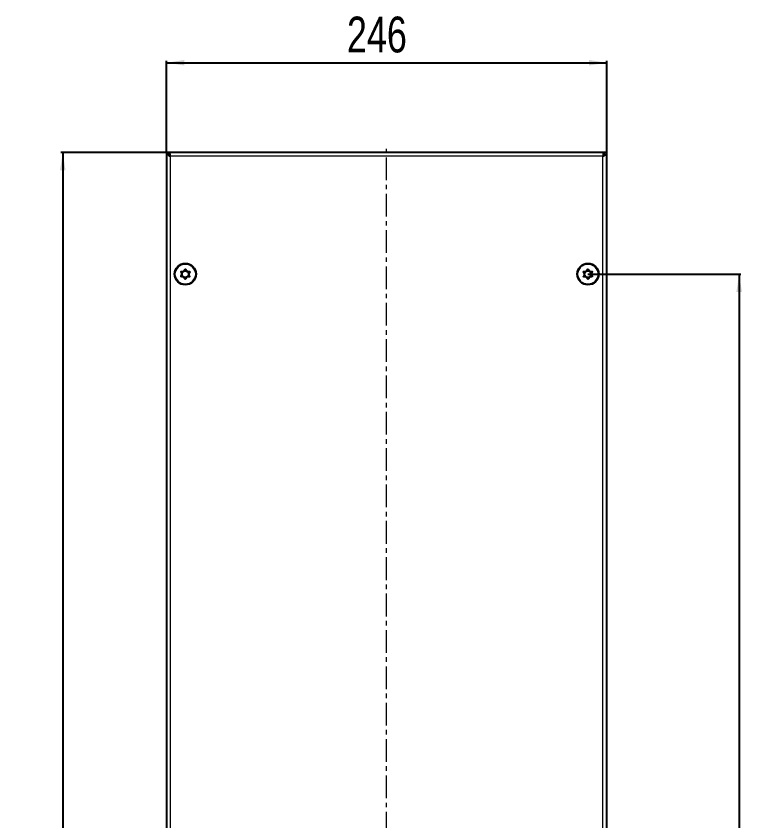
# Model space of a CAD drawing. Header units: millimetres. Extents: x 275 to 1191, y -693 to 1285.
# Drawn here: x 275 to 680.6, y 798.4 to 1248.3 of the extents above; entities that cross this region are included whole.
import ezdxf

# ---------------------------------------------------------------- set-up
doc = ezdxf.new("R2010")
doc.units = ezdxf.units.MM
doc.linetypes.add('CENTERX2', pattern=[20.32, 12.7, -2.54, 2.54, -2.54])
doc.layers.add('FORMAT', color=7, linetype='Continuous')
doc.styles.add('SLDTEXTSTYLE0', font='TXT', dxfattribs={"width": 0.75})
doc.dimstyles.new('SLDDIMSTYLE0', dxfattribs={"dimtxt": 20, "dimasz": 10, "dimexe": 0, "dimexo": 0.0625, "dimgap": 5, "dimtad": 2, "dimdec": 1, "dimrnd": 1e-09, "dimzin": 12, "dimdsep": 46, "dimtxsty": 'SLDTEXTSTYLE0', "dimsah": 1, "dimcen": 0.09, "dimadec": 0, "dimazin": 3, "dimtfac": 1, "dimtofl": 0, "dimtmove": 0, "dimatfit": 3, "dimfxl": 0, "dimfrac": 2, "dimtolj": 1, "dimtzin": 12, "dimarcsym": 0})

# ---------------------------------------------------------------- blocks, each defined once
blk = doc.blocks.new('_D')
at = {"layer": 'FORMAT'}
for p, q in [((359.1, 1172.04), (359.1, 1223.2)), ((359.1, 1222.2), (605.1, 1222.2)), ((605.1, 1172.04), (605.1, 1223.2))]:
    blk.add_line(p, q, dxfattribs=at)
for points in [[(359.1, 1222.2), (369.1, 1220.66), (369.1, 1223.74)], [(605.1, 1222.2), (595.1, 1223.74), (595.1, 1220.66)]]:
    blk.add_solid(points, dxfattribs=at)
at = {"layer": 'FORMAT', "insert": (459.93, 1247.98), "char_height": 20, "attachment_point": 1, "style": 'SLDTEXTSTYLE0'}
blk.add_mtext('246', dxfattribs=at)
blk = doc.blocks.new('_D_1')
at = {"layer": 'FORMAT'}
for p, q in [((360.79, 1172.03), (300.1, 1172.03)), ((301.1, 1172.03), (301.1, -588.97)), ((360.79, -588.97), (300.1, -588.97))]:
    blk.add_line(p, q, dxfattribs=at)
for points in [[(301.1, 1172.03), (299.56, 1162.03), (302.63, 1162.03)], [(301.1, -588.97), (302.63, -578.97), (299.56, -578.97)]]:
    blk.add_solid(points, dxfattribs=at)
at = {"layer": 'FORMAT', "insert": (275.32, 261.98), "char_height": 20, "attachment_point": 1, "rotation": 90, "style": 'SLDTEXTSTYLE0'}
blk.add_mtext('1761', dxfattribs=at)
blk = doc.blocks.new('_D_2')
at = {"layer": 'FORMAT'}
for p, q in [((594.61, 1104.03), (680.1, 1104.03)), ((679.1, 1104.03), (679.1, -520.97)), ((594.61, -520.97), (680.1, -520.97))]:
    blk.add_line(p, q, dxfattribs=at)
for points in [[(679.1, 1104.03), (677.57, 1094.03), (680.64, 1094.03)], [(679.1, -520.97), (680.64, -510.97), (677.57, -510.97)]]:
    blk.add_solid(points, dxfattribs=at)
at = {"layer": 'FORMAT', "insert": (653.32, 261.98), "char_height": 20, "attachment_point": 1, "rotation": 90, "style": 'SLDTEXTSTYLE0'}
blk.add_mtext('1625', dxfattribs=at)

msp = doc.modelspace()

# ---------------------------------------------------------------- linework, layer by layer
at = {"color": 7, "linetype": 'Continuous', "lineweight": 25}
for p, q in [((359.1, 1172.03), (359.1, -588.97)), ((359.1, 1172.03), (360.6, 1172.03)), ((603.4, 1172.03), (360.8, 1172.03)), ((360.8, 1170.91), (360.8, 1172.03)), ((603.4, 1172.03), (603.4, 1170.91)), ((605.1, 1172.03), (603.6, 1172.03)), ((605.1, -588.97), (605.1, 1172.03))]:
    msp.add_line(p, q, dxfattribs=at)
at = {"color": 8, "linetype": 'Continuous', "lineweight": 18}
for p, q in [((603, 1169.93), (361.2, 1169.93)), ((361.2, 1169.93), (361.2, -586.87)), ((603, -586.87), (603, 1169.93))]:
    msp.add_line(p, q, dxfattribs=at)
at = {"color": 7, "linetype": 'Continuous', "lineweight": 25}
for centre, radius in [((369.6, 1104.03), 6), ((369.6, 1104.03), 5.79), ((594.6, 1104.03), 6), ((594.6, 1104.03), 5.79), ((369.6, 1104.03), 1.85), ((594.6, 1104.03), 1.85)]:
    msp.add_circle(centre, radius, dxfattribs=at)
for points, knots in [([(359.1, 1172.03), (359.13, 1171.85), (359.2, 1171.5), (359.7, 1170.96), (360.4, 1170.44), (360.94, 1170.1), (361.2, 1169.93)], [0, 0, 0, 0, 0.2547568, 0.5096489, 0.7645419, 1, 1, 1, 1]), ([(360.6, 1172.03), (360.6, 1171.94), (360.61, 1171.78), (360.63, 1171.6), (360.66, 1171.42), (360.71, 1171.22), (360.77, 1171.01), (360.83, 1170.82), (360.89, 1170.65), (360.98, 1170.44), (361.07, 1170.23), (361.14, 1170.06), (361.19, 1169.96), (361.2, 1169.93)], [0, 0, 0, 0, 0.129417, 0.226935, 0.25953, 0.388939, 0.519022, 0.558491, 0.657401, 0.756422, 0.856688, 0.958735, 1, 1, 1, 1]), ([(603, 1169.93), (603.28, 1170.11), (603.84, 1170.47), (604.54, 1171), (605.01, 1171.52), (605.07, 1171.87), (605.1, 1172.03)], [0, 0, 0, 0, 0.254753, 0.509645, 0.764538, 1, 1, 1, 1]), ([(603, 1169.93), (603.04, 1170.02), (603.11, 1170.18), (603.19, 1170.36), (603.27, 1170.55), (603.35, 1170.75), (603.42, 1170.96), (603.47, 1171.15), (603.52, 1171.31), (603.56, 1171.52), (603.59, 1171.73), (603.6, 1171.9), (603.6, 1172), (603.6, 1172.03)], [0, 0, 0, 0, 0.129417, 0.226935, 0.25953, 0.388939, 0.519022, 0.558491, 0.657401, 0.756422, 0.856688, 0.958735, 1, 1, 1, 1]), ([(372.05, 1105.38), (372.05, 1105.39), (372.03, 1105.41), (371.97, 1105.44), (371.83, 1105.46), (371.44, 1105.45), (370.9, 1105.44), (370.35, 1105.74), (370.07, 1106.18), (369.9, 1106.53), (369.78, 1106.74), (369.72, 1106.81), (369.68, 1106.83), (369.65, 1106.83), (369.62, 1106.82), (369.56, 1106.78), (369.41, 1106.56), (369.2, 1106.14), (368.74, 1105.59), (368.04, 1105.5), (367.57, 1105.55), (367.3, 1105.54), (367.23, 1105.51), (367.21, 1105.49), (367.19, 1105.46), (367.19, 1105.43), (367.2, 1105.38), (367.23, 1105.31), (367.33, 1105.11), (367.53, 1104.78), (367.75, 1104.32), (367.71, 1103.68), (367.41, 1103.23), (367.2, 1102.91), (367.14, 1102.77), (367.14, 1102.71), (367.15, 1102.68), (367.17, 1102.65), (367.23, 1102.63), (367.37, 1102.61), (367.75, 1102.61), (368.3, 1102.63), (368.85, 1102.32), (369.13, 1101.89), (369.3, 1101.53), (369.42, 1101.32), (369.48, 1101.26), (369.52, 1101.23), (369.55, 1101.23), (369.58, 1101.24), (369.64, 1101.28), (369.79, 1101.5), (370, 1101.93), (370.46, 1102.48), (371.16, 1102.57), (371.63, 1102.51), (371.9, 1102.53), (371.97, 1102.55), (371.99, 1102.57), (372.01, 1102.6), (372.01, 1102.64), (372, 1102.68), (371.97, 1102.76), (371.87, 1102.96), (371.67, 1103.28), (371.45, 1103.75), (371.49, 1104.38), (371.79, 1104.83), (372, 1105.16), (372.06, 1105.3), (372.06, 1105.35), (372.06, 1105.37), (372.05, 1105.38)], [0, 0, 0, 0, 0.002009, 0.00442, 0.009365, 0.025528, 0.067705, 0.095786, 0.124646, 0.150342, 0.160519, 0.163394, 0.165697, 0.167245, 0.168874, 0.17077, 0.178606, 0.211994, 0.249994, 0.287995, 0.321383, 0.329219, 0.331115, 0.332744, 0.334292, 0.336217, 0.338535, 0.341318, 0.349662, 0.375358, 0.404217, 0.432298, 0.474475, 0.490639, 0.496669, 0.49844, 0.5, 0.502009, 0.50442, 0.509365, 0.525528, 0.567705, 0.595786, 0.624646, 0.650342, 0.660519, 0.663394, 0.665697, 0.667245, 0.668874, 0.67077, 0.678606, 0.711994, 0.749994, 0.787995, 0.821383, 0.829219, 0.831115, 0.832744, 0.834292, 0.836217, 0.838535, 0.841318, 0.849662, 0.875358, 0.904217, 0.932298, 0.974475, 0.990639, 0.996669, 0.99844, 1, 1, 1, 1]), ([(592.15, 1105.38), (592.14, 1105.37), (592.13, 1105.35), (592.14, 1105.29), (592.2, 1105.15), (592.42, 1104.83), (592.71, 1104.38), (592.75, 1103.75), (592.53, 1103.28), (592.33, 1102.95), (592.21, 1102.74), (592.19, 1102.65), (592.19, 1102.6), (592.21, 1102.57), (592.23, 1102.55), (592.3, 1102.53), (592.57, 1102.51), (593.04, 1102.57), (593.74, 1102.48), (594.2, 1101.93), (594.41, 1101.5), (594.56, 1101.28), (594.62, 1101.24), (594.65, 1101.23), (594.68, 1101.23), (594.71, 1101.25), (594.74, 1101.28), (594.79, 1101.35), (594.91, 1101.54), (595.07, 1101.89), (595.35, 1102.32), (595.9, 1102.63), (596.45, 1102.61), (596.84, 1102.61), (596.98, 1102.63), (597.03, 1102.66), (597.06, 1102.68), (597.07, 1102.72), (597.06, 1102.78), (597, 1102.91), (596.79, 1103.23), (596.49, 1103.68), (596.45, 1104.32), (596.67, 1104.78), (596.87, 1105.12), (596.99, 1105.33), (597.01, 1105.42), (597.01, 1105.46), (596.99, 1105.49), (596.97, 1105.51), (596.9, 1105.54), (596.63, 1105.55), (596.16, 1105.5), (595.46, 1105.59), (595, 1106.14), (594.79, 1106.56), (594.64, 1106.78), (594.58, 1106.82), (594.55, 1106.83), (594.52, 1106.83), (594.49, 1106.81), (594.46, 1106.78), (594.41, 1106.72), (594.3, 1106.52), (594.13, 1106.18), (593.85, 1105.74), (593.3, 1105.44), (592.75, 1105.45), (592.36, 1105.46), (592.22, 1105.44), (592.17, 1105.41), (592.15, 1105.39), (592.15, 1105.38)], [0, 0, 0, 0, 0.002009, 0.00442, 0.009365, 0.025528, 0.067705, 0.095786, 0.124646, 0.150342, 0.160519, 0.163394, 0.165697, 0.167245, 0.168874, 0.17077, 0.178606, 0.211994, 0.249994, 0.287995, 0.321383, 0.329219, 0.331115, 0.332744, 0.334292, 0.336217, 0.338535, 0.341318, 0.349662, 0.375358, 0.404217, 0.432298, 0.474475, 0.490639, 0.496669, 0.49844, 0.5, 0.502009, 0.50442, 0.509365, 0.525528, 0.567705, 0.595786, 0.624646, 0.650342, 0.660519, 0.663394, 0.665697, 0.667245, 0.668874, 0.67077, 0.678606, 0.711994, 0.749994, 0.787995, 0.821383, 0.829219, 0.831115, 0.832744, 0.834292, 0.836217, 0.838535, 0.841318, 0.849662, 0.875358, 0.904217, 0.932298, 0.974475, 0.990639, 0.996669, 0.99844, 1, 1, 1, 1])]:
    msp.add_open_spline(points, degree=3, knots=knots, dxfattribs=at)
for points in [[(361.2, 1169.93), (361.17, 1170.21), (361.1, 1170.76), (361, 1171.45), (360.9, 1171.94), (360.83, 1172), (360.8, 1172.03)], [(603.4, 1172.03), (603.37, 1172), (603.3, 1171.94), (603.2, 1171.45), (603.1, 1170.76), (603.03, 1170.21), (603, 1169.93)]]:
    msp.add_open_spline(points, degree=3, dxfattribs=at)
at = {"layer": 'FORMAT', "linetype": 'CENTERX2', "lineweight": 18}
msp.add_line((482.1, -590.97), (482.1, 1174.03), dxfattribs=at)

# ---------------------------------------------------------------- dimensions: what is measured, and where the dimension line sits
at = {"layer": 'FORMAT'}
dim = msp.add_linear_dim(base=(605.1, 1222.2), p1=(359.1, 1172.03), p2=(605.1, 1172.03), dimstyle='SLDDIMSTYLE0', dxfattribs=at)
dim.commit()
dim.dimension.update_dxf_attribs({"geometry": '_D', "text_midpoint": (482.1, 1222.2), "dimtype": 160})
for base, p1, p2, picture, middle in [((301.1, -588.97), (360.8, 1172.03), (360.8, -588.97), '_D_1', (301.1, 291.53)), ((679.1, -520.97), (594.6, 1104.03), (594.6, -520.97), '_D_2', (679.1, 291.53))]:
    dim = msp.add_linear_dim(base=base, p1=p1, p2=p2, angle=90, dimstyle='SLDDIMSTYLE0', dxfattribs=at)
    dim.commit()
    dim.dimension.update_dxf_attribs({"geometry": picture, "text_midpoint": middle, "dimtype": 160})

doc.saveas('drawing.dxf')
